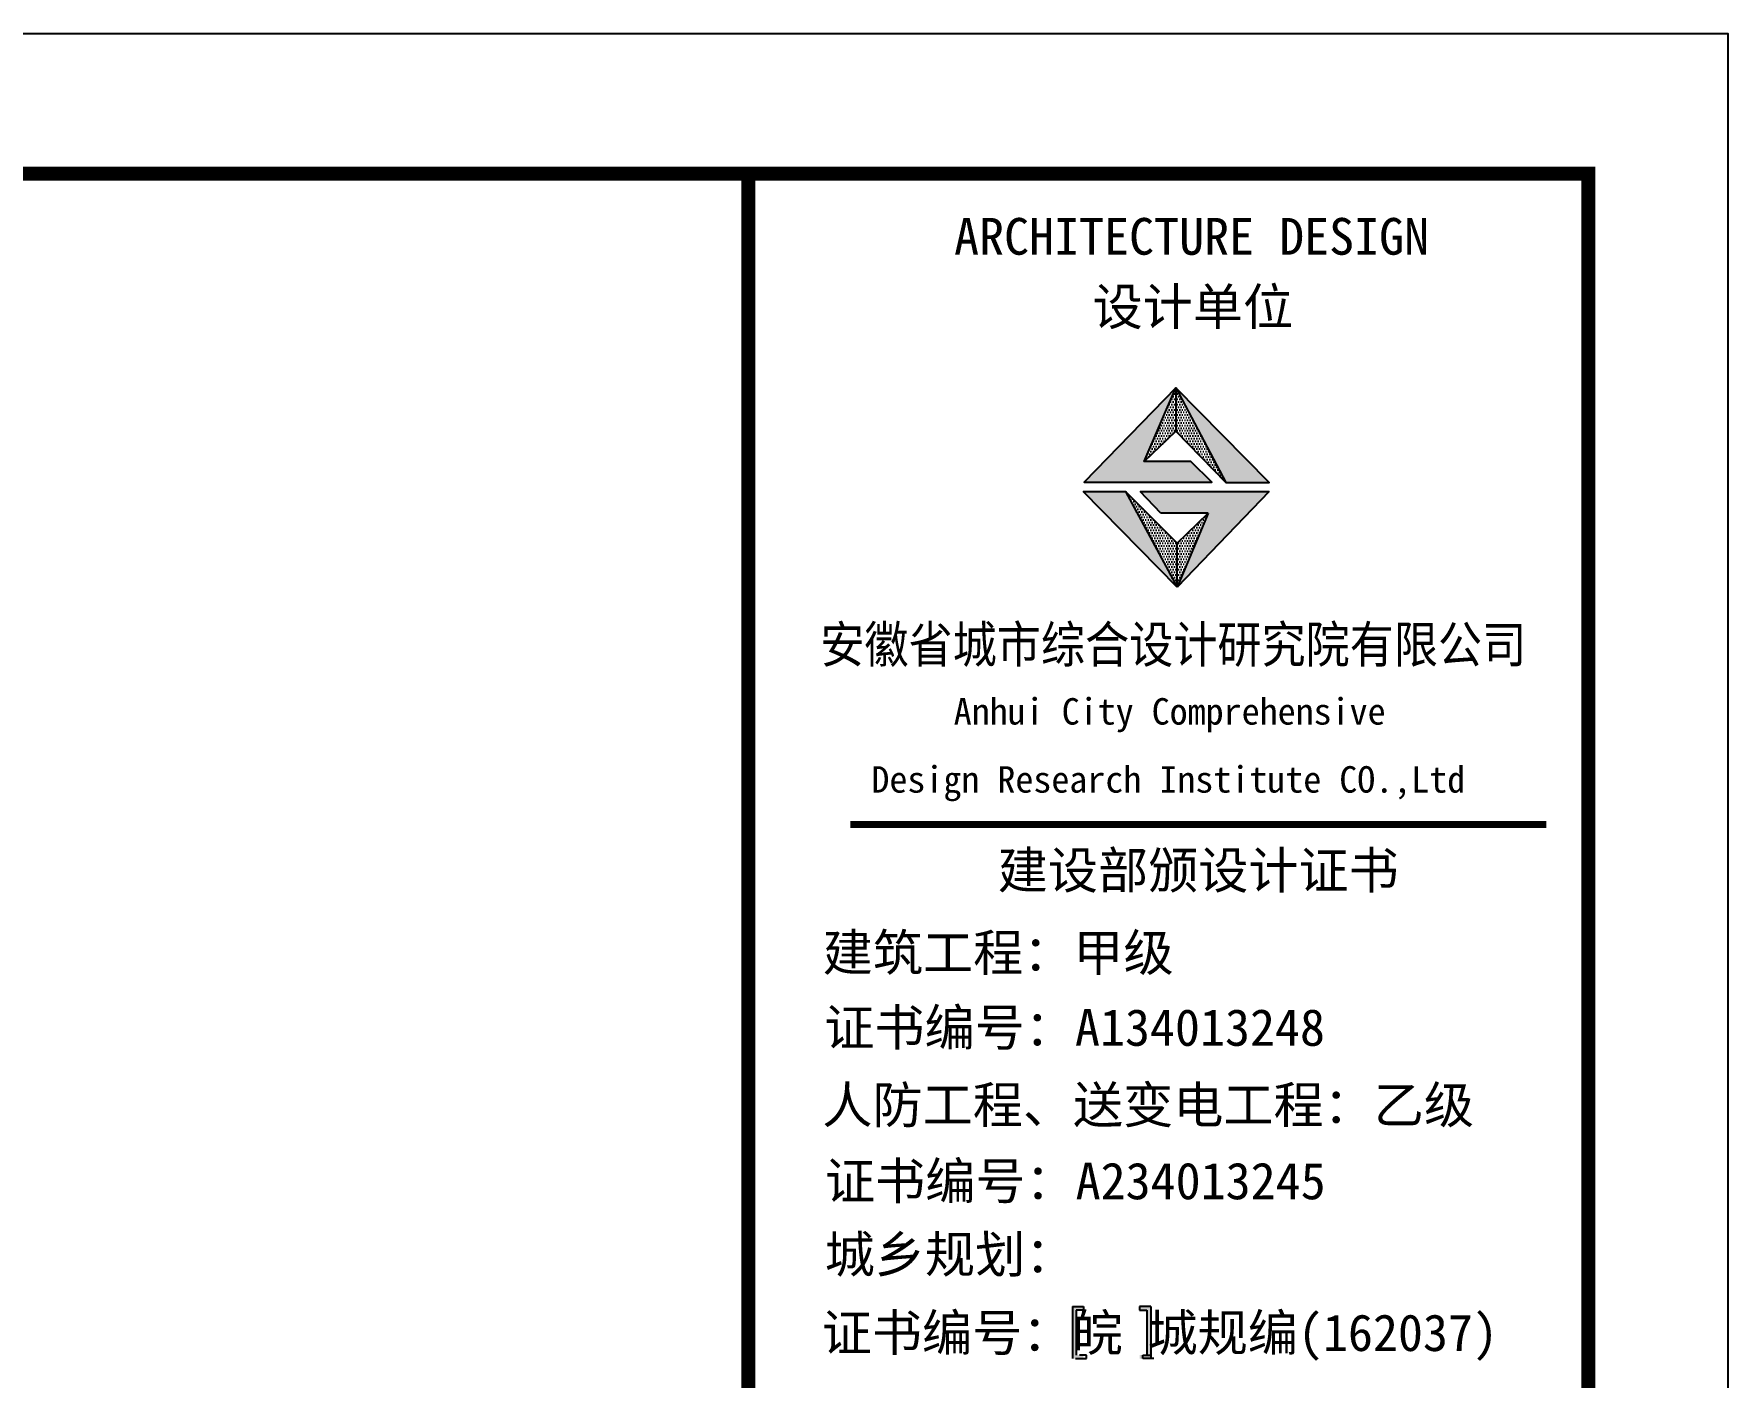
# Model space of a CAD drawing. Extents: x 32461 to 372567, y -698896 to 182569.
# Drawn here: x 224645 to 227675, y -4109 to -1707 of the extents above; entities that cross this region are included whole.
import ezdxf

# ---------------------------------------------------------------- set-up
doc = ezdxf.new("R2010")
doc.units = 0
doc.header["$LTSCALE"] = 1000
doc.header["$MEASUREMENT"] = 0
doc.layers.add('PUB_TITLE', color=4, linetype='CONTINUOUS')
doc.layers.add('图框', color=4, linetype='CONTINUOUS')
doc.styles.add('黑体', font='simhei.ttf', dxfattribs={"width": 0.6, "height": 4.3})

msp = doc.modelspace()

# ---------------------------------------------------------------- hatches: boundary and pattern name
at = {"layer": '图框'}
for color, points in [(1, [(226630.4, -2471.8), (226687.3, -2339.8), (226523.2, -2508.5), (226751.7, -2508.5), (226713.8, -2471.8)]), (1, [(226776.9, -2509.2), (226854.3, -2509.2), (226687.3, -2339.8)]), (1, [(226597.2, -2525.5), (226521.3, -2525.5), (226689.5, -2696.3)]), (1, [(226623.3, -2525), (226660.7, -2564.1), (226745.2, -2564.1), (226689.5, -2696.3), (226854.4, -2525)]), (4, [(226509.1, -3989.5), (226521.9, -3989.5), (226521.9, -3983.1), (226516, -3983.1), (226502.2, -3983.1), (226502.2, -4076.2), (226516, -4076.2), (226521.9, -4076.2), (226521.9, -4069.8), (226509.1, -4069.8)]), (4, [(226635.4, -4069.8), (226622.5, -4069.8), (226622.5, -4076.2), (226628.5, -4076.2), (226642.3, -4076.2), (226642.3, -3983.1), (226628.5, -3983.1), (226622.5, -3983.1), (226622.5, -3989.5), (226635.4, -3989.5)])]:
    msp.add_hatch(color=color, dxfattribs=at).paths.add_polyline_path(points)
h = msp.add_hatch(dxfattribs=at)
h.set_pattern_fill('DOTS', color=256, scale=75, style=0)
h.set_pattern_definition([(0, (-343153.4204, 212922.6228), (2.34375, 4.6875), [0, -4.6875])])
h.paths.add_polyline_path([(226689.5, -2696.3), (226689.5, -2617.6), (226597.2, -2525.5)])
h.paths.add_polyline_path([(226745.2, -2564.1), (226689.5, -2617.6), (226689.5, -2696.3)])
h.paths.add_polyline_path([(226687.3, -2339.8), (226687.3, -2417.5), (226776.9, -2509.2)])
h.paths.add_polyline_path([(226687.3, -2417.5), (226687.3, -2339.8), (226630.4, -2471.8)])

# ---------------------------------------------------------------- linework, layer by layer
at = {"layer": 'PUB_TITLE'}
msp.add_lwpolyline([(212825, -12206.8), (227675, -12206.8), (227675, -1706.8), (212825, -1706.8)], close=True, dxfattribs=at)
at = {"layer": 'PUB_TITLE', "const_width": 25}
msp.add_lwpolyline([(213450, -11956.8), (227425, -11956.8), (227425, -1956.8), (213450, -1956.8)], close=True, dxfattribs=at)
at = {"layer": '图框'}
for p, q in [((226630.4, -2471.8), (226687.3, -2339.8)), ((226687.3, -2339.8), (226776.9, -2509.2)), ((226689.5, -2696.3), (226521.3, -2525.5)), ((226521.3, -2525.5), (226597.2, -2525.5)), ((226689.5, -2696.3), (226521.3, -2525.5)), ((226521.3, -2525.5), (226597.2, -2525.5)), ((226521.3, -2525.5), (226597.2, -2525.5)), ((226689.5, -2617.6), (226597.2, -2525.5)), ((226623.3, -2525), (226854.4, -2525)), ((226660.7, -2564.1), (226623.3, -2525)), ((226854.4, -2525), (226689.5, -2696.3)), ((226745.2, -2564.1), (226660.7, -2564.1)), ((226689.5, -2617.6), (226745.2, -2564.1)), ((226745.2, -2564.1), (226689.5, -2696.3)), ((226689.5, -2696.3), (226689.5, -2617.6)), ((226689.5, -2696.3), (226689.5, -2617.6)), ((226689.5, -2696.3), (226689.5, -2617.6))]:
    msp.add_line(p, q, dxfattribs=at)
at = {"layer": '图框', "color": 1}
for p, q in [((226689.5, -2696.3), (226521.3, -2525.5)), ((226597.2, -2525.5), (226689.5, -2696.3))]:
    msp.add_line(p, q, dxfattribs=at)
at = {"layer": '图框', "color": 4}
for p, q in [((226502.2, -3983.1), (226516, -3983.1)), ((226502.2, -3983.1), (226502.2, -4076.2)), ((226521.9, -3989.5), (226509.1, -3989.5)), ((226509.1, -3989.5), (226509.1, -4069.8)), ((226516, -3983.1), (226521.9, -3983.1)), ((226521.9, -3983.1), (226521.9, -3989.5)), ((226628.5, -3983.1), (226622.5, -3983.1)), ((226622.5, -3983.1), (226622.5, -3989.5)), ((226622.5, -3989.5), (226635.4, -3989.5)), ((226642.3, -3983.1), (226628.5, -3983.1)), ((226635.4, -3989.5), (226635.4, -4069.8)), ((226642.3, -3983.1), (226642.3, -4076.2)), ((226508, -4076.2), (226521.8, -4076.2)), ((226527.7, -4069.8), (226514.9, -4069.8)), ((226521.8, -4076.2), (226527.7, -4076.2)), ((226527.7, -4076.2), (226527.7, -4069.8)), ((226628.3, -4076.2), (226628.3, -4069.8)), ((226628.3, -4069.8), (226641.1, -4069.8)), ((226634.2, -4076.2), (226628.3, -4076.2)), ((226648, -4076.2), (226634.2, -4076.2))]:
    msp.add_line(p, q, dxfattribs=at)
at = {"layer": '图框', "color": 4, "const_width": 24.6}
msp.add_lwpolyline([(225922.7, -1956.8), (227425, -1956.8), (227425, -11956.8), (225922.7, -11956.8)], close=True, dxfattribs=at)
at = {"layer": '图框'}
for points in [[(226713.8, -2471.8), (226630.4, -2471.8), (226687.3, -2417.5), (226776.9, -2509.2), (226854.3, -2509.2), (226687.3, -2339.8), (226523.2, -2508.5), (226751.7, -2508.5), (226713.8, -2471.8)], [(226687.3, -2339.8), (226687.3, -2417.5)]]:
    msp.add_lwpolyline(points, dxfattribs=at)
at = {"layer": '图框', "color": 4, "const_width": 12.4}
msp.add_lwpolyline([(226104.9, -3120.8), (227349.9, -3120.8)], dxfattribs=at)

# ---------------------------------------------------------------- texts
at = {"layer": '图框', "color": 4, "style": '黑体'}
for s, height, p in [('ARCHITECTURE DESIGN', 65.736, (226290.6, -2101.8)), ('设计单位', 65.74, (226538.4, -2227.7)), ('Anhui City Comprehensive ', 47.31, (226290, -2942.2)), (' Design Research Institute CO.,Ltd', 47.31, (226110.6, -3063.9)), ('建设部颁设计证书', 65.74, (226368.7, -3235.5)), (' 建筑工程：甲级', 65.74, (226010.9, -3382.8)), ('证书编号：A134013248', 65.736, (226058.5, -3516.7)), ('人防工程、送变电工程：乙级', 65.736, (226055, -3655.2)), ('证书编号：A234013245', 65.736, (226059.7, -3791.2)), ('城乡规划：', 65.74, (226059.2, -3922.5)), ('证书编号：皖 城规编(162037)', 65.736, (226053.9, -4062.6))]:
    msp.add_text(s, height=height, dxfattribs=at).set_placement(p)
at = {"layer": '图框', "color": 4, "style": '黑体', "width": 0.88}
msp.add_text('安徽省城市综合设计研究院有限公司', height=65.736, dxfattribs=at).set_placement((226051.4, -2831.7))

doc.saveas('drawing.dxf')
